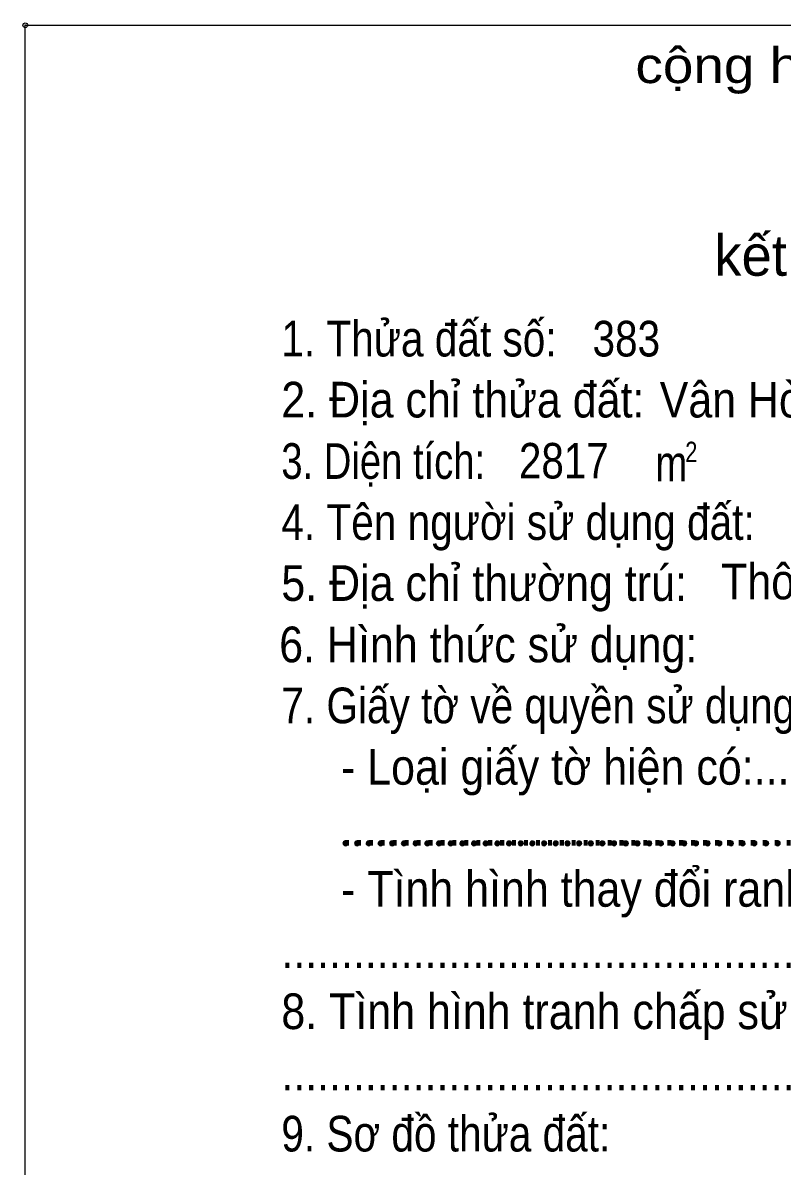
# Model space of a CAD drawing. Header units: metres. Extents: x 547595 to 548677, y 1838167 to 1838616.
# Drawn here: x 547595 to 547673.6, y 1838431.6 to 1838550 of the extents above; entities that cross this region are included whole.
import ezdxf
from ezdxf.enums import TextEntityAlignment as Align

# ---------------------------------------------------------------- set-up
doc = ezdxf.new("R2010")
doc.units = ezdxf.units.M
doc.header["$PDMODE"] = 32
doc.header["$PDSIZE"] = 0.5
doc.layers.add('7', color=7, linetype='Continuous', lineweight=13)

msp = doc.modelspace()

# ---------------------------------------------------------------- hatches: boundary and pattern name
at = {"layer": '7'}
for points in [[(547628.37, 1838465.24), (547628.27, 1838465.24), (547628.17, 1838465.16), (547628.11, 1838465), (547628.13, 1838464.92), (547628.19, 1838464.84), (547628.29, 1838464.78), (547628.37, 1838464.76), (547628.49, 1838464.78), (547628.57, 1838464.84), (547628.63, 1838464.92), (547628.65, 1838465), (547628.61, 1838465.12), (547628.55, 1838465.18), (547628.47, 1838465.24)], [(547629.57, 1838465.24), (547629.47, 1838465.24), (547629.39, 1838465.16), (547629.31, 1838465), (547629.33, 1838464.92), (547629.39, 1838464.84), (547629.49, 1838464.78), (547629.57, 1838464.76), (547629.69, 1838464.78), (547629.77, 1838464.84), (547629.83, 1838464.92), (547629.85, 1838465), (547629.83, 1838465.12), (547629.77, 1838465.18), (547629.67, 1838465.24)], [(547630.79, 1838465.24), (547630.69, 1838465.24), (547630.59, 1838465.16), (547630.53, 1838465), (547630.53, 1838464.92), (547630.61, 1838464.84), (547630.69, 1838464.78), (547630.79, 1838464.76), (547630.89, 1838464.78), (547630.97, 1838464.84), (547631.05, 1838464.92), (547631.05, 1838465), (547631.03, 1838465.12), (547630.97, 1838465.18), (547630.89, 1838465.24)], [(547631.99, 1838465.24), (547631.89, 1838465.24), (547631.81, 1838465.16), (547631.73, 1838465), (547631.75, 1838464.92), (547631.81, 1838464.84), (547631.91, 1838464.78), (547631.99, 1838464.76), (547632.11, 1838464.78), (547632.19, 1838464.84), (547632.25, 1838464.92), (547632.27, 1838465), (547632.25, 1838465.12), (547632.17, 1838465.18), (547632.09, 1838465.24)], [(547633.21, 1838465.24), (547633.11, 1838465.24), (547633.01, 1838465.16), (547632.93, 1838465), (547632.97, 1838464.92), (547633.01, 1838464.84), (547633.11, 1838464.78), (547633.21, 1838464.76), (547633.31, 1838464.78), (547633.41, 1838464.84), (547633.45, 1838464.92), (547633.49, 1838465), (547633.45, 1838465.12), (547633.39, 1838465.18), (547633.31, 1838465.24)], [(547634.41, 1838465.24), (547634.31, 1838465.24), (547634.23, 1838465.16), (547634.15, 1838465), (547634.17, 1838464.92), (547634.23, 1838464.84), (547634.33, 1838464.78), (547634.41, 1838464.76), (547634.53, 1838464.78), (547634.61, 1838464.84), (547634.67, 1838464.92), (547634.69, 1838465), (547634.67, 1838465.12), (547634.61, 1838465.18), (547634.51, 1838465.24)], [(547635.63, 1838465.24), (547635.53, 1838465.24), (547635.43, 1838465.16), (547635.37, 1838465), (547635.37, 1838464.92), (547635.45, 1838464.84), (547635.53, 1838464.78), (547635.63, 1838464.76), (547635.73, 1838464.78), (547635.81, 1838464.84), (547635.89, 1838464.92), (547635.89, 1838465), (547635.87, 1838465.12), (547635.81, 1838465.18), (547635.73, 1838465.24)], [(547636.83, 1838465.24), (547636.73, 1838465.24), (547636.65, 1838465.16), (547636.57, 1838465), (547636.59, 1838464.92), (547636.65, 1838464.84), (547636.75, 1838464.78), (547636.83, 1838464.76), (547636.95, 1838464.78), (547637.03, 1838464.84), (547637.09, 1838464.92), (547637.11, 1838465), (547637.09, 1838465.12), (547637.01, 1838465.18), (547636.93, 1838465.24)], [(547638.05, 1838465.24), (547637.95, 1838465.24), (547637.85, 1838465.16), (547637.77, 1838465), (547637.81, 1838464.92), (547637.85, 1838464.84), (547637.95, 1838464.78), (547638.05, 1838464.76), (547638.15, 1838464.78), (547638.25, 1838464.84), (547638.29, 1838464.92), (547638.33, 1838465), (547638.29, 1838465.12), (547638.23, 1838465.18), (547638.15, 1838465.24)], [(547639.25, 1838465.24), (547639.15, 1838465.24), (547639.07, 1838465.16), (547638.99, 1838465), (547639.01, 1838464.92), (547639.07, 1838464.84), (547639.17, 1838464.78), (547639.25, 1838464.76), (547639.37, 1838464.78), (547639.45, 1838464.84), (547639.51, 1838464.92), (547639.53, 1838465), (547639.51, 1838465.12), (547639.45, 1838465.18), (547639.35, 1838465.24)], [(547640.47, 1838465.24), (547640.37, 1838465.24), (547640.27, 1838465.16), (547640.21, 1838465), (547640.21, 1838464.92), (547640.29, 1838464.84), (547640.37, 1838464.78), (547640.47, 1838464.76), (547640.57, 1838464.78), (547640.65, 1838464.84), (547640.73, 1838464.92), (547640.73, 1838465), (547640.71, 1838465.12), (547640.65, 1838465.18), (547640.57, 1838465.24)], [(547641.67, 1838465.24), (547641.57, 1838465.24), (547641.49, 1838465.16), (547641.41, 1838465), (547641.43, 1838464.92), (547641.49, 1838464.84), (547641.57, 1838464.78), (547641.67, 1838464.76), (547641.77, 1838464.78), (547641.87, 1838464.84), (547641.93, 1838464.92), (547641.95, 1838465), (547641.93, 1838465.12), (547641.85, 1838465.18), (547641.77, 1838465.24)], [(547642.89, 1838465.24), (547642.77, 1838465.24), (547642.69, 1838465.16), (547642.61, 1838465), (547642.63, 1838464.92), (547642.69, 1838464.84), (547642.79, 1838464.78), (547642.89, 1838464.76), (547642.99, 1838464.78), (547643.07, 1838464.84), (547643.13, 1838464.92), (547643.15, 1838465), (547643.13, 1838465.12), (547643.07, 1838465.18), (547642.97, 1838465.24)], [(547644.09, 1838465.24), (547643.99, 1838465.24), (547643.89, 1838465.16), (547643.83, 1838465), (547643.85, 1838464.92), (547643.91, 1838464.84), (547644.01, 1838464.78), (547644.09, 1838464.76), (547644.21, 1838464.78), (547644.29, 1838464.84), (547644.35, 1838464.92), (547644.37, 1838465), (547644.33, 1838465.12), (547644.27, 1838465.18), (547644.19, 1838465.24)], [(547645.31, 1838465.24), (547645.21, 1838465.24), (547645.11, 1838465.16), (547645.03, 1838465), (547645.05, 1838464.92), (547645.11, 1838464.84), (547645.21, 1838464.78), (547645.31, 1838464.76), (547645.41, 1838464.78), (547645.49, 1838464.84), (547645.55, 1838464.92), (547645.57, 1838465), (547645.55, 1838465.12), (547645.49, 1838465.18), (547645.41, 1838465.24)], [(547646.51, 1838465.24), (547646.41, 1838465.24), (547646.33, 1838465.16), (547646.25, 1838465), (547646.27, 1838464.92), (547646.33, 1838464.84), (547646.41, 1838464.78), (547646.51, 1838464.76), (547646.61, 1838464.78), (547646.71, 1838464.84), (547646.77, 1838464.92), (547646.79, 1838465), (547646.77, 1838465.12), (547646.69, 1838465.18), (547646.61, 1838465.24)], [(547647.73, 1838465.24), (547647.61, 1838465.24), (547647.53, 1838465.16), (547647.45, 1838465), (547647.47, 1838464.92), (547647.53, 1838464.84), (547647.63, 1838464.78), (547647.73, 1838464.76), (547647.83, 1838464.78), (547647.91, 1838464.84), (547647.97, 1838464.92), (547647.99, 1838465), (547647.97, 1838465.12), (547647.91, 1838465.18), (547647.81, 1838465.24)], [(547648.93, 1838465.24), (547648.83, 1838465.24), (547648.73, 1838465.16), (547648.67, 1838465), (547648.69, 1838464.92), (547648.75, 1838464.84), (547648.85, 1838464.78), (547648.93, 1838464.76), (547649.05, 1838464.78), (547649.13, 1838464.84), (547649.19, 1838464.92), (547649.21, 1838465), (547649.17, 1838465.12), (547649.11, 1838465.18), (547649.03, 1838465.24)], [(547650.13, 1838465.24), (547650.05, 1838465.24), (547649.95, 1838465.16), (547649.87, 1838465), (547649.89, 1838464.92), (547649.95, 1838464.84), (547650.05, 1838464.78), (547650.13, 1838464.76), (547650.25, 1838464.78), (547650.33, 1838464.84), (547650.39, 1838464.92), (547650.41, 1838465), (547650.39, 1838465.12), (547650.33, 1838465.18), (547650.25, 1838465.24)], [(547651.35, 1838465.24), (547651.25, 1838465.24), (547651.17, 1838465.16), (547651.09, 1838465), (547651.11, 1838464.92), (547651.17, 1838464.84), (547651.25, 1838464.78), (547651.35, 1838464.76), (547651.45, 1838464.78), (547651.55, 1838464.84), (547651.61, 1838464.92), (547651.63, 1838465), (547651.61, 1838465.12), (547651.53, 1838465.18), (547651.45, 1838465.24)], [(547652.57, 1838465.24), (547652.45, 1838465.24), (547652.37, 1838465.16), (547652.29, 1838465), (547652.31, 1838464.92), (547652.37, 1838464.84), (547652.47, 1838464.78), (547652.57, 1838464.76), (547652.67, 1838464.78), (547652.75, 1838464.84), (547652.81, 1838464.92), (547652.83, 1838465), (547652.81, 1838465.12), (547652.75, 1838465.18), (547652.65, 1838465.24)], [(547653.77, 1838465.24), (547653.67, 1838465.24), (547653.57, 1838465.16), (547653.49, 1838465), (547653.53, 1838464.92), (547653.57, 1838464.84), (547653.67, 1838464.78), (547653.77, 1838464.76), (547653.87, 1838464.78), (547653.97, 1838464.84), (547654.01, 1838464.92), (547654.05, 1838465), (547654.01, 1838465.12), (547653.95, 1838465.18), (547653.87, 1838465.24)], [(547654.97, 1838465.24), (547654.87, 1838465.24), (547654.79, 1838465.16), (547654.71, 1838465), (547654.73, 1838464.92), (547654.79, 1838464.84), (547654.89, 1838464.78), (547654.97, 1838464.76), (547655.09, 1838464.78), (547655.17, 1838464.84), (547655.23, 1838464.92), (547655.25, 1838465), (547655.23, 1838465.12), (547655.17, 1838465.18), (547655.07, 1838465.24)], [(547656.19, 1838465.24), (547656.09, 1838465.24), (547655.99, 1838465.16), (547655.93, 1838465), (547655.93, 1838464.92), (547656.01, 1838464.84), (547656.09, 1838464.78), (547656.19, 1838464.76), (547656.29, 1838464.78), (547656.37, 1838464.84), (547656.45, 1838464.92), (547656.45, 1838465), (547656.43, 1838465.12), (547656.37, 1838465.18), (547656.29, 1838465.24)], [(547657.41, 1838465.24), (547657.29, 1838465.24), (547657.21, 1838465.16), (547657.13, 1838465), (547657.15, 1838464.92), (547657.21, 1838464.84), (547657.31, 1838464.78), (547657.41, 1838464.76), (547657.51, 1838464.78), (547657.59, 1838464.84), (547657.65, 1838464.92), (547657.67, 1838465), (547657.65, 1838465.12), (547657.57, 1838465.18), (547657.49, 1838465.24)], [(547658.61, 1838465.24), (547658.51, 1838465.24), (547658.41, 1838465.16), (547658.33, 1838465), (547658.37, 1838464.92), (547658.41, 1838464.84), (547658.51, 1838464.78), (547658.61, 1838464.76), (547658.71, 1838464.78), (547658.81, 1838464.84), (547658.85, 1838464.92), (547658.89, 1838465), (547658.85, 1838465.12), (547658.79, 1838465.18), (547658.71, 1838465.24)], [(547659.81, 1838465.24), (547659.71, 1838465.24), (547659.63, 1838465.16), (547659.55, 1838465), (547659.57, 1838464.92), (547659.63, 1838464.84), (547659.73, 1838464.78), (547659.81, 1838464.76), (547659.93, 1838464.78), (547660.01, 1838464.84), (547660.07, 1838464.92), (547660.09, 1838465), (547660.07, 1838465.12), (547660.01, 1838465.18), (547659.91, 1838465.24)], [(547661.03, 1838465.24), (547660.93, 1838465.24), (547660.83, 1838465.16), (547660.77, 1838465), (547660.77, 1838464.92), (547660.85, 1838464.84), (547660.93, 1838464.78), (547661.03, 1838464.76), (547661.13, 1838464.78), (547661.21, 1838464.84), (547661.29, 1838464.92), (547661.29, 1838465), (547661.27, 1838465.12), (547661.21, 1838465.18), (547661.13, 1838465.24)], [(547662.25, 1838465.24), (547662.13, 1838465.24), (547662.05, 1838465.16), (547661.97, 1838465), (547661.99, 1838464.92), (547662.05, 1838464.84), (547662.15, 1838464.78), (547662.25, 1838464.76), (547662.35, 1838464.78), (547662.43, 1838464.84), (547662.49, 1838464.92), (547662.51, 1838465), (547662.49, 1838465.12), (547662.41, 1838465.18), (547662.33, 1838465.24)], [(547663.45, 1838465.24), (547663.35, 1838465.24), (547663.25, 1838465.16), (547663.17, 1838465), (547663.21, 1838464.92), (547663.25, 1838464.84), (547663.35, 1838464.78), (547663.45, 1838464.76), (547663.55, 1838464.78), (547663.65, 1838464.84), (547663.69, 1838464.92), (547663.73, 1838465), (547663.69, 1838465.12), (547663.63, 1838465.18), (547663.55, 1838465.24)], [(547664.65, 1838465.24), (547664.55, 1838465.24), (547664.47, 1838465.16), (547664.39, 1838465), (547664.41, 1838464.92), (547664.47, 1838464.84), (547664.57, 1838464.78), (547664.65, 1838464.76), (547664.77, 1838464.78), (547664.85, 1838464.84), (547664.91, 1838464.92), (547664.93, 1838465), (547664.91, 1838465.12), (547664.85, 1838465.18), (547664.75, 1838465.24)], [(547665.85, 1838465.24), (547665.77, 1838465.24), (547665.67, 1838465.16), (547665.59, 1838465), (547665.61, 1838464.92), (547665.67, 1838464.84), (547665.77, 1838464.78), (547665.85, 1838464.76), (547665.97, 1838464.78), (547666.05, 1838464.84), (547666.11, 1838464.92), (547666.13, 1838465), (547666.11, 1838465.12), (547666.05, 1838465.18), (547665.97, 1838465.24)], [(547667.07, 1838465.24), (547666.97, 1838465.24), (547666.89, 1838465.16), (547666.81, 1838465), (547666.83, 1838464.92), (547666.89, 1838464.84), (547666.97, 1838464.78), (547667.07, 1838464.76), (547667.17, 1838464.78), (547667.27, 1838464.84), (547667.33, 1838464.92), (547667.35, 1838465), (547667.33, 1838465.12), (547667.25, 1838465.18), (547667.17, 1838465.24)], [(547668.29, 1838465.24), (547668.17, 1838465.24), (547668.09, 1838465.16), (547668.01, 1838465), (547668.03, 1838464.92), (547668.09, 1838464.84), (547668.19, 1838464.78), (547668.29, 1838464.76), (547668.39, 1838464.78), (547668.47, 1838464.84), (547668.53, 1838464.92), (547668.55, 1838465), (547668.53, 1838465.12), (547668.47, 1838465.18), (547668.37, 1838465.24)], [(547669.49, 1838465.24), (547669.39, 1838465.24), (547669.29, 1838465.16), (547669.23, 1838465), (547669.25, 1838464.92), (547669.31, 1838464.84), (547669.41, 1838464.78), (547669.49, 1838464.76), (547669.61, 1838464.78), (547669.69, 1838464.84), (547669.75, 1838464.92), (547669.77, 1838465), (547669.73, 1838465.12), (547669.67, 1838465.18), (547669.59, 1838465.24)], [(547670.69, 1838465.24), (547670.61, 1838465.24), (547670.51, 1838465.16), (547670.43, 1838465), (547670.45, 1838464.92), (547670.51, 1838464.84), (547670.61, 1838464.78), (547670.69, 1838464.76), (547670.81, 1838464.78), (547670.89, 1838464.84), (547670.95, 1838464.92), (547670.97, 1838465), (547670.95, 1838465.12), (547670.89, 1838465.18), (547670.81, 1838465.24)], [(547671.91, 1838465.24), (547671.81, 1838465.24), (547671.73, 1838465.16), (547671.65, 1838465), (547671.67, 1838464.92), (547671.73, 1838464.84), (547671.81, 1838464.78), (547671.91, 1838464.76), (547672.01, 1838464.78), (547672.11, 1838464.84), (547672.17, 1838464.92), (547672.19, 1838465), (547672.17, 1838465.12), (547672.09, 1838465.18), (547672.01, 1838465.24)], [(547673.13, 1838465.24), (547673.01, 1838465.24), (547672.93, 1838465.16), (547672.85, 1838465), (547672.87, 1838464.92), (547672.93, 1838464.84), (547673.03, 1838464.78), (547673.13, 1838464.76), (547673.23, 1838464.78), (547673.31, 1838464.84), (547673.37, 1838464.92), (547673.39, 1838465), (547673.37, 1838465.12), (547673.31, 1838465.18), (547673.21, 1838465.24)]]:
    msp.add_hatch(color=256, dxfattribs=at).paths.add_polyline_path(points)

# ---------------------------------------------------------------- linework, layer by layer
for points in [[(547595.22, 1838549.75), (547816.63, 1838549.75), (547816.63, 1838243.51), (547595.22, 1838243.51)], [(547595.22, 1838549.75), (547816.63, 1838549.75), (547816.63, 1838243.51), (547595.22, 1838243.51)], [(547628.37, 1838465.24), (547628.27, 1838465.24), (547628.17, 1838465.16), (547628.11, 1838465), (547628.13, 1838464.92), (547628.19, 1838464.84), (547628.29, 1838464.78), (547628.37, 1838464.76), (547628.49, 1838464.78), (547628.57, 1838464.84), (547628.63, 1838464.92), (547628.65, 1838465), (547628.61, 1838465.12), (547628.55, 1838465.18), (547628.47, 1838465.24)], [(547629.57, 1838465.24), (547629.47, 1838465.24), (547629.39, 1838465.16), (547629.31, 1838465), (547629.33, 1838464.92), (547629.39, 1838464.84), (547629.49, 1838464.78), (547629.57, 1838464.76), (547629.69, 1838464.78), (547629.77, 1838464.84), (547629.83, 1838464.92), (547629.85, 1838465), (547629.83, 1838465.12), (547629.77, 1838465.18), (547629.67, 1838465.24)], [(547630.79, 1838465.24), (547630.69, 1838465.24), (547630.59, 1838465.16), (547630.53, 1838465), (547630.53, 1838464.92), (547630.61, 1838464.84), (547630.69, 1838464.78), (547630.79, 1838464.76), (547630.89, 1838464.78), (547630.97, 1838464.84), (547631.05, 1838464.92), (547631.05, 1838465), (547631.03, 1838465.12), (547630.97, 1838465.18), (547630.89, 1838465.24)], [(547631.99, 1838465.24), (547631.89, 1838465.24), (547631.81, 1838465.16), (547631.73, 1838465), (547631.75, 1838464.92), (547631.81, 1838464.84), (547631.91, 1838464.78), (547631.99, 1838464.76), (547632.11, 1838464.78), (547632.19, 1838464.84), (547632.25, 1838464.92), (547632.27, 1838465), (547632.25, 1838465.12), (547632.17, 1838465.18), (547632.09, 1838465.24)], [(547633.21, 1838465.24), (547633.11, 1838465.24), (547633.01, 1838465.16), (547632.93, 1838465), (547632.97, 1838464.92), (547633.01, 1838464.84), (547633.11, 1838464.78), (547633.21, 1838464.76), (547633.31, 1838464.78), (547633.41, 1838464.84), (547633.45, 1838464.92), (547633.49, 1838465), (547633.45, 1838465.12), (547633.39, 1838465.18), (547633.31, 1838465.24)], [(547634.41, 1838465.24), (547634.31, 1838465.24), (547634.23, 1838465.16), (547634.15, 1838465), (547634.17, 1838464.92), (547634.23, 1838464.84), (547634.33, 1838464.78), (547634.41, 1838464.76), (547634.53, 1838464.78), (547634.61, 1838464.84), (547634.67, 1838464.92), (547634.69, 1838465), (547634.67, 1838465.12), (547634.61, 1838465.18), (547634.51, 1838465.24)], [(547635.63, 1838465.24), (547635.53, 1838465.24), (547635.43, 1838465.16), (547635.37, 1838465), (547635.37, 1838464.92), (547635.45, 1838464.84), (547635.53, 1838464.78), (547635.63, 1838464.76), (547635.73, 1838464.78), (547635.81, 1838464.84), (547635.89, 1838464.92), (547635.89, 1838465), (547635.87, 1838465.12), (547635.81, 1838465.18), (547635.73, 1838465.24)], [(547636.83, 1838465.24), (547636.73, 1838465.24), (547636.65, 1838465.16), (547636.57, 1838465), (547636.59, 1838464.92), (547636.65, 1838464.84), (547636.75, 1838464.78), (547636.83, 1838464.76), (547636.95, 1838464.78), (547637.03, 1838464.84), (547637.09, 1838464.92), (547637.11, 1838465), (547637.09, 1838465.12), (547637.01, 1838465.18), (547636.93, 1838465.24)], [(547638.05, 1838465.24), (547637.95, 1838465.24), (547637.85, 1838465.16), (547637.77, 1838465), (547637.81, 1838464.92), (547637.85, 1838464.84), (547637.95, 1838464.78), (547638.05, 1838464.76), (547638.15, 1838464.78), (547638.25, 1838464.84), (547638.29, 1838464.92), (547638.33, 1838465), (547638.29, 1838465.12), (547638.23, 1838465.18), (547638.15, 1838465.24)], [(547639.25, 1838465.24), (547639.15, 1838465.24), (547639.07, 1838465.16), (547638.99, 1838465), (547639.01, 1838464.92), (547639.07, 1838464.84), (547639.17, 1838464.78), (547639.25, 1838464.76), (547639.37, 1838464.78), (547639.45, 1838464.84), (547639.51, 1838464.92), (547639.53, 1838465), (547639.51, 1838465.12), (547639.45, 1838465.18), (547639.35, 1838465.24)], [(547640.47, 1838465.24), (547640.37, 1838465.24), (547640.27, 1838465.16), (547640.21, 1838465), (547640.21, 1838464.92), (547640.29, 1838464.84), (547640.37, 1838464.78), (547640.47, 1838464.76), (547640.57, 1838464.78), (547640.65, 1838464.84), (547640.73, 1838464.92), (547640.73, 1838465), (547640.71, 1838465.12), (547640.65, 1838465.18), (547640.57, 1838465.24)], [(547641.67, 1838465.24), (547641.57, 1838465.24), (547641.49, 1838465.16), (547641.41, 1838465), (547641.43, 1838464.92), (547641.49, 1838464.84), (547641.57, 1838464.78), (547641.67, 1838464.76), (547641.77, 1838464.78), (547641.87, 1838464.84), (547641.93, 1838464.92), (547641.95, 1838465), (547641.93, 1838465.12), (547641.85, 1838465.18), (547641.77, 1838465.24)], [(547642.89, 1838465.24), (547642.77, 1838465.24), (547642.69, 1838465.16), (547642.61, 1838465), (547642.63, 1838464.92), (547642.69, 1838464.84), (547642.79, 1838464.78), (547642.89, 1838464.76), (547642.99, 1838464.78), (547643.07, 1838464.84), (547643.13, 1838464.92), (547643.15, 1838465), (547643.13, 1838465.12), (547643.07, 1838465.18), (547642.97, 1838465.24)], [(547644.09, 1838465.24), (547643.99, 1838465.24), (547643.89, 1838465.16), (547643.83, 1838465), (547643.85, 1838464.92), (547643.91, 1838464.84), (547644.01, 1838464.78), (547644.09, 1838464.76), (547644.21, 1838464.78), (547644.29, 1838464.84), (547644.35, 1838464.92), (547644.37, 1838465), (547644.33, 1838465.12), (547644.27, 1838465.18), (547644.19, 1838465.24)], [(547645.31, 1838465.24), (547645.21, 1838465.24), (547645.11, 1838465.16), (547645.03, 1838465), (547645.05, 1838464.92), (547645.11, 1838464.84), (547645.21, 1838464.78), (547645.31, 1838464.76), (547645.41, 1838464.78), (547645.49, 1838464.84), (547645.55, 1838464.92), (547645.57, 1838465), (547645.55, 1838465.12), (547645.49, 1838465.18), (547645.41, 1838465.24)], [(547646.51, 1838465.24), (547646.41, 1838465.24), (547646.33, 1838465.16), (547646.25, 1838465), (547646.27, 1838464.92), (547646.33, 1838464.84), (547646.41, 1838464.78), (547646.51, 1838464.76), (547646.61, 1838464.78), (547646.71, 1838464.84), (547646.77, 1838464.92), (547646.79, 1838465), (547646.77, 1838465.12), (547646.69, 1838465.18), (547646.61, 1838465.24)], [(547647.73, 1838465.24), (547647.61, 1838465.24), (547647.53, 1838465.16), (547647.45, 1838465), (547647.47, 1838464.92), (547647.53, 1838464.84), (547647.63, 1838464.78), (547647.73, 1838464.76), (547647.83, 1838464.78), (547647.91, 1838464.84), (547647.97, 1838464.92), (547647.99, 1838465), (547647.97, 1838465.12), (547647.91, 1838465.18), (547647.81, 1838465.24)], [(547648.93, 1838465.24), (547648.83, 1838465.24), (547648.73, 1838465.16), (547648.67, 1838465), (547648.69, 1838464.92), (547648.75, 1838464.84), (547648.85, 1838464.78), (547648.93, 1838464.76), (547649.05, 1838464.78), (547649.13, 1838464.84), (547649.19, 1838464.92), (547649.21, 1838465), (547649.17, 1838465.12), (547649.11, 1838465.18), (547649.03, 1838465.24)], [(547650.13, 1838465.24), (547650.05, 1838465.24), (547649.95, 1838465.16), (547649.87, 1838465), (547649.89, 1838464.92), (547649.95, 1838464.84), (547650.05, 1838464.78), (547650.13, 1838464.76), (547650.25, 1838464.78), (547650.33, 1838464.84), (547650.39, 1838464.92), (547650.41, 1838465), (547650.39, 1838465.12), (547650.33, 1838465.18), (547650.25, 1838465.24)], [(547651.35, 1838465.24), (547651.25, 1838465.24), (547651.17, 1838465.16), (547651.09, 1838465), (547651.11, 1838464.92), (547651.17, 1838464.84), (547651.25, 1838464.78), (547651.35, 1838464.76), (547651.45, 1838464.78), (547651.55, 1838464.84), (547651.61, 1838464.92), (547651.63, 1838465), (547651.61, 1838465.12), (547651.53, 1838465.18), (547651.45, 1838465.24)], [(547652.57, 1838465.24), (547652.45, 1838465.24), (547652.37, 1838465.16), (547652.29, 1838465), (547652.31, 1838464.92), (547652.37, 1838464.84), (547652.47, 1838464.78), (547652.57, 1838464.76), (547652.67, 1838464.78), (547652.75, 1838464.84), (547652.81, 1838464.92), (547652.83, 1838465), (547652.81, 1838465.12), (547652.75, 1838465.18), (547652.65, 1838465.24)], [(547653.77, 1838465.24), (547653.67, 1838465.24), (547653.57, 1838465.16), (547653.49, 1838465), (547653.53, 1838464.92), (547653.57, 1838464.84), (547653.67, 1838464.78), (547653.77, 1838464.76), (547653.87, 1838464.78), (547653.97, 1838464.84), (547654.01, 1838464.92), (547654.05, 1838465), (547654.01, 1838465.12), (547653.95, 1838465.18), (547653.87, 1838465.24)], [(547654.97, 1838465.24), (547654.87, 1838465.24), (547654.79, 1838465.16), (547654.71, 1838465), (547654.73, 1838464.92), (547654.79, 1838464.84), (547654.89, 1838464.78), (547654.97, 1838464.76), (547655.09, 1838464.78), (547655.17, 1838464.84), (547655.23, 1838464.92), (547655.25, 1838465), (547655.23, 1838465.12), (547655.17, 1838465.18), (547655.07, 1838465.24)], [(547656.19, 1838465.24), (547656.09, 1838465.24), (547655.99, 1838465.16), (547655.93, 1838465), (547655.93, 1838464.92), (547656.01, 1838464.84), (547656.09, 1838464.78), (547656.19, 1838464.76), (547656.29, 1838464.78), (547656.37, 1838464.84), (547656.45, 1838464.92), (547656.45, 1838465), (547656.43, 1838465.12), (547656.37, 1838465.18), (547656.29, 1838465.24)], [(547657.41, 1838465.24), (547657.29, 1838465.24), (547657.21, 1838465.16), (547657.13, 1838465), (547657.15, 1838464.92), (547657.21, 1838464.84), (547657.31, 1838464.78), (547657.41, 1838464.76), (547657.51, 1838464.78), (547657.59, 1838464.84), (547657.65, 1838464.92), (547657.67, 1838465), (547657.65, 1838465.12), (547657.57, 1838465.18), (547657.49, 1838465.24)], [(547658.61, 1838465.24), (547658.51, 1838465.24), (547658.41, 1838465.16), (547658.33, 1838465), (547658.37, 1838464.92), (547658.41, 1838464.84), (547658.51, 1838464.78), (547658.61, 1838464.76), (547658.71, 1838464.78), (547658.81, 1838464.84), (547658.85, 1838464.92), (547658.89, 1838465), (547658.85, 1838465.12), (547658.79, 1838465.18), (547658.71, 1838465.24)], [(547659.81, 1838465.24), (547659.71, 1838465.24), (547659.63, 1838465.16), (547659.55, 1838465), (547659.57, 1838464.92), (547659.63, 1838464.84), (547659.73, 1838464.78), (547659.81, 1838464.76), (547659.93, 1838464.78), (547660.01, 1838464.84), (547660.07, 1838464.92), (547660.09, 1838465), (547660.07, 1838465.12), (547660.01, 1838465.18), (547659.91, 1838465.24)], [(547661.03, 1838465.24), (547660.93, 1838465.24), (547660.83, 1838465.16), (547660.77, 1838465), (547660.77, 1838464.92), (547660.85, 1838464.84), (547660.93, 1838464.78), (547661.03, 1838464.76), (547661.13, 1838464.78), (547661.21, 1838464.84), (547661.29, 1838464.92), (547661.29, 1838465), (547661.27, 1838465.12), (547661.21, 1838465.18), (547661.13, 1838465.24)], [(547662.25, 1838465.24), (547662.13, 1838465.24), (547662.05, 1838465.16), (547661.97, 1838465), (547661.99, 1838464.92), (547662.05, 1838464.84), (547662.15, 1838464.78), (547662.25, 1838464.76), (547662.35, 1838464.78), (547662.43, 1838464.84), (547662.49, 1838464.92), (547662.51, 1838465), (547662.49, 1838465.12), (547662.41, 1838465.18), (547662.33, 1838465.24)], [(547663.45, 1838465.24), (547663.35, 1838465.24), (547663.25, 1838465.16), (547663.17, 1838465), (547663.21, 1838464.92), (547663.25, 1838464.84), (547663.35, 1838464.78), (547663.45, 1838464.76), (547663.55, 1838464.78), (547663.65, 1838464.84), (547663.69, 1838464.92), (547663.73, 1838465), (547663.69, 1838465.12), (547663.63, 1838465.18), (547663.55, 1838465.24)], [(547664.65, 1838465.24), (547664.55, 1838465.24), (547664.47, 1838465.16), (547664.39, 1838465), (547664.41, 1838464.92), (547664.47, 1838464.84), (547664.57, 1838464.78), (547664.65, 1838464.76), (547664.77, 1838464.78), (547664.85, 1838464.84), (547664.91, 1838464.92), (547664.93, 1838465), (547664.91, 1838465.12), (547664.85, 1838465.18), (547664.75, 1838465.24)], [(547665.85, 1838465.24), (547665.77, 1838465.24), (547665.67, 1838465.16), (547665.59, 1838465), (547665.61, 1838464.92), (547665.67, 1838464.84), (547665.77, 1838464.78), (547665.85, 1838464.76), (547665.97, 1838464.78), (547666.05, 1838464.84), (547666.11, 1838464.92), (547666.13, 1838465), (547666.11, 1838465.12), (547666.05, 1838465.18), (547665.97, 1838465.24)], [(547667.07, 1838465.24), (547666.97, 1838465.24), (547666.89, 1838465.16), (547666.81, 1838465), (547666.83, 1838464.92), (547666.89, 1838464.84), (547666.97, 1838464.78), (547667.07, 1838464.76), (547667.17, 1838464.78), (547667.27, 1838464.84), (547667.33, 1838464.92), (547667.35, 1838465), (547667.33, 1838465.12), (547667.25, 1838465.18), (547667.17, 1838465.24)], [(547668.29, 1838465.24), (547668.17, 1838465.24), (547668.09, 1838465.16), (547668.01, 1838465), (547668.03, 1838464.92), (547668.09, 1838464.84), (547668.19, 1838464.78), (547668.29, 1838464.76), (547668.39, 1838464.78), (547668.47, 1838464.84), (547668.53, 1838464.92), (547668.55, 1838465), (547668.53, 1838465.12), (547668.47, 1838465.18), (547668.37, 1838465.24)], [(547669.49, 1838465.24), (547669.39, 1838465.24), (547669.29, 1838465.16), (547669.23, 1838465), (547669.25, 1838464.92), (547669.31, 1838464.84), (547669.41, 1838464.78), (547669.49, 1838464.76), (547669.61, 1838464.78), (547669.69, 1838464.84), (547669.75, 1838464.92), (547669.77, 1838465), (547669.73, 1838465.12), (547669.67, 1838465.18), (547669.59, 1838465.24)], [(547670.69, 1838465.24), (547670.61, 1838465.24), (547670.51, 1838465.16), (547670.43, 1838465), (547670.45, 1838464.92), (547670.51, 1838464.84), (547670.61, 1838464.78), (547670.69, 1838464.76), (547670.81, 1838464.78), (547670.89, 1838464.84), (547670.95, 1838464.92), (547670.97, 1838465), (547670.95, 1838465.12), (547670.89, 1838465.18), (547670.81, 1838465.24)], [(547671.91, 1838465.24), (547671.81, 1838465.24), (547671.73, 1838465.16), (547671.65, 1838465), (547671.67, 1838464.92), (547671.73, 1838464.84), (547671.81, 1838464.78), (547671.91, 1838464.76), (547672.01, 1838464.78), (547672.11, 1838464.84), (547672.17, 1838464.92), (547672.19, 1838465), (547672.17, 1838465.12), (547672.09, 1838465.18), (547672.01, 1838465.24)], [(547673.13, 1838465.24), (547673.01, 1838465.24), (547672.93, 1838465.16), (547672.85, 1838465), (547672.87, 1838464.92), (547672.93, 1838464.84), (547673.03, 1838464.78), (547673.13, 1838464.76), (547673.23, 1838464.78), (547673.31, 1838464.84), (547673.37, 1838464.92), (547673.39, 1838465), (547673.37, 1838465.12), (547673.31, 1838465.18), (547673.21, 1838465.24)]]:
    msp.add_lwpolyline(points, close=True, dxfattribs=at)
msp.add_point((547595.22, 1838549.75), dxfattribs=at)

# ---------------------------------------------------------------- texts
for s, height, width, p in [('cộng hòa xã hội chủ nghĩa việt nam', 3.696, 1.15, (547658.39, 1838543.76)), ('cộng hòa xã hội chủ nghĩa việt nam', 3.696, 1.15, (547658.39, 1838543.76)), ('1. Thửa đất số:', 3.696, 0.85, (547621.73, 1838515.44)), ('1. Thửa đất số:', 3.696, 0.85, (547621.73, 1838515.44)), ('383', 3.69, 0.85, (547653.95, 1838515.44)), ('2. Địa chỉ thửa đất:', 3.696, 0.9, (547621.73, 1838509.12)), ('2. Địa chỉ thửa đất:', 3.696, 0.9, (547621.73, 1838509.12)), ('Vân Hòa, Tân Liên, Hướng Hóa, Quảng Trị', 3.69, 0.9, (547660.91, 1838509.12)), ('3. Diện tích:', 3.696, 0.8, (547621.73, 1838502.76)), ('3. Diện tích:', 3.696, 0.8, (547621.73, 1838502.76)), ('2817', 3.68, 0.85, (547646.33, 1838502.8)), ('2', 2.112, 0.8, (547663.55, 1838504.5)), ('m', 3.696, 0.8, (547660.47, 1838502.52)), ('4. Tên người sử dụng đất:', 3.696, 0.85, (547621.73, 1838496.44)), ('4. Tên người sử dụng đất:', 3.696, 0.85, (547621.73, 1838496.44)), ('5. Địa chỉ thường trú:', 3.696, 0.9, (547621.73, 1838490.12)), ('5. Địa chỉ thường trú:', 3.696, 0.9, (547621.73, 1838490.12)), ('Thôn Tân Hòa, Tân Liên, Hướng Hóa, Quảng Trị', 3.69, 0.9, (547667.27, 1838490.28)), ('6. Hình thức sử dụng:', 3.696, 0.9, (547621.51, 1838483.76)), ('6. Hình thức sử dụng:', 3.696, 0.9, (547621.51, 1838483.76)), ('7. Giấy tờ về quyền sử dụng đất:', 3.696, 0.85, (547621.73, 1838477.44)), ('7. Giấy tờ về quyền sử dụng đất:', 3.696, 0.85, (547621.73, 1838477.44)), ('     - Loại giấy tờ hiện có:..................................................................................................................', 3.696, 0.9, (547621.73, 1838471.08)), ('     - Loại giấy tờ hiện có:..................................................................................................................', 3.696, 0.9, (547621.73, 1838471.08)), ('     .........................................................................................; Diện tích trên giấy tờ:....................m', 3.696, 0.9, (547621.73, 1838464.76)), ('     - Tình hình thay đổi ranh giới thửa đất so với khi có giấy tờ:......................................................', 3.696, 0.9, (547621.73, 1838458.44)), ('...........................................................................................................................................................', 3.696, 0.9, (547621.73, 1838452.08)), ('8. Tình hình tranh chấp sử dụng đất: ................................................................................................', 3.696, 0.9, (547621.73, 1838445.76)), ('8. Tình hình tranh chấp sử dụng đất: ................................................................................................', 3.696, 0.9, (547621.73, 1838445.76)), ('...........................................................................................................................................................', 3.696, 0.9, (547621.73, 1838439.4)), ('...........................................................................................................................................................', 3.696, 0.9, (547621.73, 1838439.4)), ('9. Sơ đồ thửa đất:', 3.696, 0.85, (547621.73, 1838433.08)), ('9. Sơ đồ thửa đất:', 3.696, 0.85, (547621.73, 1838433.08))]:
    msp.add_text(s, height=height, dxfattribs=dict(at, width=width)).set_placement(p)
msp.add_text('kết quả đo đạc địa chính thửa đất', height=4.224, dxfattribs=at).set_placement((547708.64, 1838523.8), align=Align.CENTER)
msp.add_text('kết quả đo đạc địa chính thửa đất', height=4.224, dxfattribs=at).set_placement((547708.64, 1838523.8), align=Align.CENTER)

doc.saveas('drawing.dxf')
